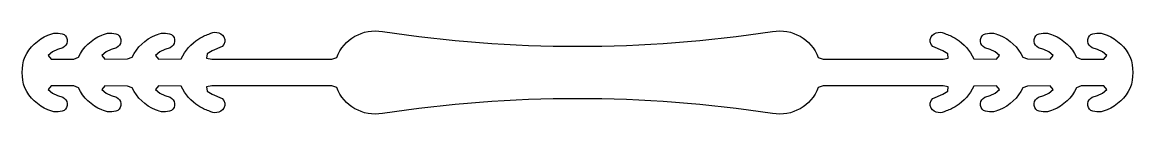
# Model space of a CAD drawing. Header units: inches. Extents: x -9.75 to -2.2, y -7.86 to -7.29.
import ezdxf

# ---------------------------------------------------------------- set-up
doc = ezdxf.new("R2010")
doc.units = ezdxf.units.IN
doc.layers.get('0').update_dxf_attribs({"linetype": 'CONTINUOUS'})

msp = doc.modelspace()

# ---------------------------------------------------------------- linework, layer by layer
msp.add_lwpolyline([(-4.34, -7.6763, -0.356886), (-4.6502, -7.8522, 0.037454), (-5.9765, -7.752, 0.037454), (-7.3028, -7.8522, -0.356886), (-7.613, -7.6763), (-7.6465, -7.6659), (-8.461, -7.6659), (-8.4972, -7.6711), (-8.4928, -7.7014), (-8.4603, -7.7211), (-8.391, -7.7513, -0.346932), (-8.3804, -7.8158, -0.41176), (-8.4826, -7.8348, -0.059984), (-8.551, -7.8023, -0.137037), (-8.6707, -7.6683), (-8.8242, -7.6659), (-8.8441, -7.6907), (-8.8154, -7.714), (-8.7811, -7.7297), (-8.7449, -7.7424, -0.569352), (-8.7358, -7.8315, -0.224603), (-8.8454, -7.8268, -0.192108), (-9.0031, -7.6779), (-9.0359, -7.6683), (-9.1894, -7.6659), (-9.2093, -7.6907), (-9.1806, -7.714), (-9.1463, -7.7297), (-9.1101, -7.7424, -0.569352), (-9.1011, -7.8315, -0.224603), (-9.2106, -7.8268, -0.192108), (-9.3683, -7.6779), (-9.4, -7.6659), (-9.5547, -7.6659), (-9.5745, -7.6907), (-9.5459, -7.714), (-9.5115, -7.7297), (-9.4753, -7.7424, -0.569352), (-9.4663, -7.8315, -0.224603), (-9.5758, -7.8268, -0.192108), (-9.7335, -7.6779, -0.168765), (-9.7335, -7.4715, -0.192108), (-9.5758, -7.3226, -0.224603), (-9.4663, -7.3179, -0.569352), (-9.4753, -7.407), (-9.5115, -7.4197), (-9.5459, -7.4354), (-9.5745, -7.4587), (-9.5547, -7.4835), (-9.4, -7.4835), (-9.3683, -7.4715, -0.192108), (-9.2106, -7.3226, -0.224603), (-9.1011, -7.3179, -0.569352), (-9.1101, -7.407), (-9.1463, -7.4197), (-9.1806, -7.4354), (-9.2093, -7.4587), (-9.1894, -7.4835), (-9.0359, -7.4811), (-9.0031, -7.4715, -0.192108), (-8.8454, -7.3226, -0.224603), (-8.7358, -7.3179, -0.569352), (-8.7449, -7.407), (-8.7811, -7.4197), (-8.8154, -7.4354), (-8.8441, -7.4587), (-8.8242, -7.4835), (-8.6707, -7.4811, -0.137037), (-8.551, -7.3471, -0.059984), (-8.4826, -7.3146, -0.41176), (-8.3804, -7.3336, -0.346932), (-8.391, -7.3981), (-8.4603, -7.4283), (-8.4928, -7.448), (-8.4972, -7.4783), (-8.461, -7.4835), (-7.6465, -7.4835), (-7.613, -7.4731, -0.356886), (-7.3028, -7.2972, 0.037454), (-5.9765, -7.3974, 0.037454), (-4.6502, -7.2972, -0.356886), (-4.34, -7.4731), (-4.3065, -7.4835), (-3.4921, -7.4835), (-3.4559, -7.4783), (-3.4602, -7.448), (-3.4927, -7.4283), (-3.562, -7.3981, -0.346932), (-3.5726, -7.3336, -0.41176), (-3.4704, -7.3146, -0.059984), (-3.402, -7.3471, -0.137037), (-3.2823, -7.4811), (-3.1288, -7.4835), (-3.109, -7.4587), (-3.1376, -7.4354), (-3.172, -7.4197), (-3.2081, -7.407, -0.569352), (-3.2172, -7.3179, -0.224603), (-3.1076, -7.3226, -0.192108), (-2.95, -7.4715), (-2.9171, -7.4811), (-2.7636, -7.4835), (-2.7438, -7.4587), (-2.7724, -7.4354), (-2.8068, -7.4197), (-2.8429, -7.407, -0.569352), (-2.852, -7.3179, -0.224603), (-2.7424, -7.3226, -0.192108), (-2.5847, -7.4715), (-2.553, -7.4835), (-2.3984, -7.4835), (-2.3785, -7.4587), (-2.4072, -7.4354), (-2.4415, -7.4197), (-2.4777, -7.407, -0.569352), (-2.4868, -7.3179, -0.224603), (-2.3772, -7.3226, -0.192108), (-2.2195, -7.4715, -0.168765), (-2.2195, -7.6779, -0.192108), (-2.3772, -7.8268, -0.224603), (-2.4868, -7.8315, -0.569352), (-2.4777, -7.7424), (-2.4415, -7.7297), (-2.4072, -7.714), (-2.3785, -7.6907), (-2.3984, -7.6659), (-2.553, -7.6659), (-2.5847, -7.6779, -0.192108), (-2.7424, -7.8268, -0.224603), (-2.852, -7.8315, -0.569352), (-2.8429, -7.7424), (-2.8068, -7.7297), (-2.7724, -7.714), (-2.7438, -7.6907), (-2.7636, -7.6659), (-2.9171, -7.6683), (-2.95, -7.6779, -0.192108), (-3.1076, -7.8268, -0.224603), (-3.2172, -7.8315, -0.569352), (-3.2081, -7.7424), (-3.172, -7.7297), (-3.1376, -7.714), (-3.109, -7.6907), (-3.1288, -7.6659), (-3.2823, -7.6683, -0.137037), (-3.402, -7.8023, -0.059984), (-3.4704, -7.8348, -0.41176), (-3.5726, -7.8158, -0.346932), (-3.562, -7.7513), (-3.4927, -7.7211), (-3.4602, -7.7014), (-3.4559, -7.6711), (-3.4921, -7.6659), (-4.3065, -7.6659)], format="xyb", close=True)

doc.saveas('drawing.dxf')
